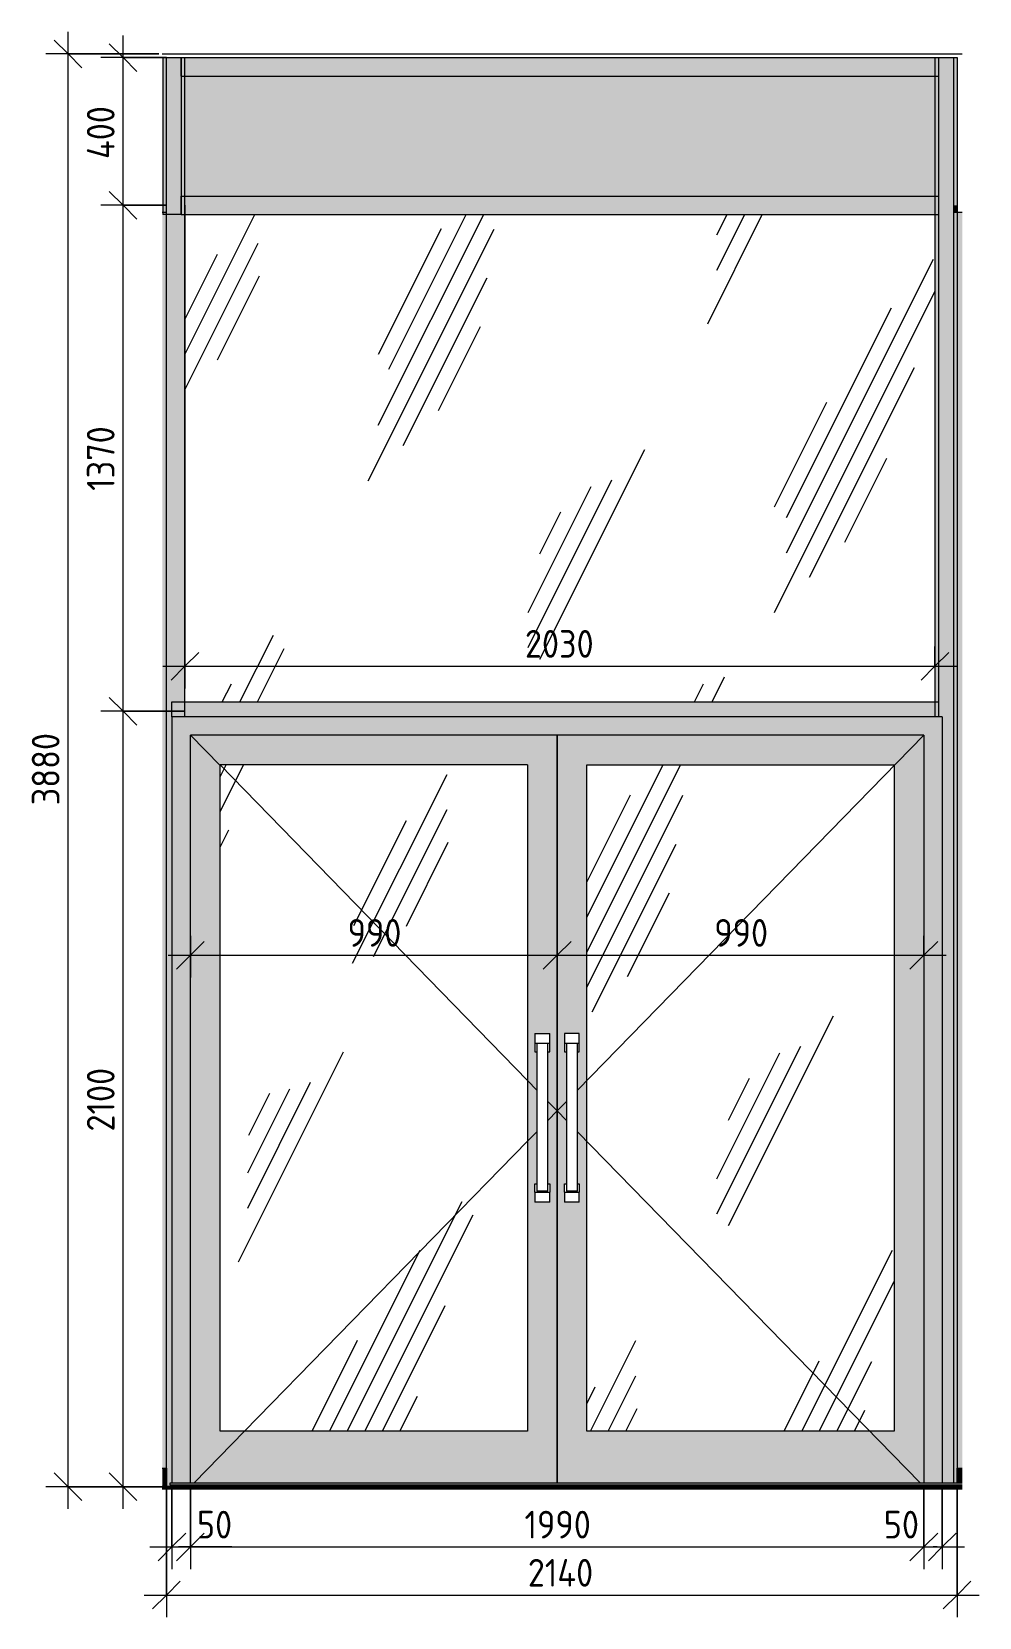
# Model space of a CAD drawing. Header units: millimetres. Extents: x 6259 to 26612, y 3838 to 8230.
# Drawn here: x 22181 to 24746, y 3846 to 8140 of the extents above; entities that cross this region are included whole.
import ezdxf

# ---------------------------------------------------------------- set-up
doc = ezdxf.new("R2010")
doc.units = ezdxf.units.MM
for name, color, linetype, lineweight in [('A-ANNO-DIMS', 7, 'Continuous', 9), ('A-ANNO-DIMS-50', 7, 'Continuous', 9), ('A-DETL', 7, 'Continuous', 9), ('A-DOOR', 7, 'Continuous', 9), ('A-FLOR', 7, 'Continuous', 9), ('A-GENM', 7, 'Continuous', 9), ('A-GLAZ-CURT', 7, 'Continuous', 9), ('A-GLAZ-CWMG', 7, 'Continuous', 9), ('A-WALL-PATT', 7, 'Continuous', 9), ('I-WALL', 7, 'Continuous', 9), ('Ограждение', 7, 'Continuous', 9), ('Поручни', 7, 'Continuous', 9)]:
    doc.layers.add(name, color=color, linetype=linetype, lineweight=lineweight)
doc.layers.add('A-DOOR-GLAZ', color=7, linetype='Continuous', lineweight=9, true_color=0x8080ff)
doc.layers.add('A-FLOR-FNSH-1', color=7, linetype='Continuous', lineweight=25, true_color=0x3c3c3c)
doc.styles.add('ISOCPEUR', font='isocpeur.ttf', dxfattribs={"width": 0.9, "height": 75})
doc.dimstyles.new('ISO-1_5', dxfattribs={"dimscale": 304.8, "dimtxt": 74.698588, "dimasz": 0.246063, "dimexe": 0.19685, "dimexo": 0, "dimgap": 0, "dimtad": 1, "dimdec": 0, "dimrnd": 10, "dimzin": 0, "dimdsep": 46, "dimtxsty": 'ISOCPEUR', "dimblk1": 'OBLIQUE', "dimblk2": 'OBLIQUE', "dimsah": 1, "dimcen": 0.09, "dimdle": 0.19685, "dimazin": 0, "dimtfac": 1, "dimtdec": 4, "dimtix": 1, "dimtmove": 0, "dimatfit": 3, "dimfxl": 1, "dimtvp": 1, "dimtolj": 1, "dimtzin": 0, "dimarcsym": 2})
doc.dimstyles.new('ISO-1_5_1', dxfattribs={"dimscale": 304.8, "dimtxt": 74.698588, "dimasz": 0.246063, "dimexe": 0.19685, "dimexo": 0, "dimgap": 0, "dimtad": 1, "dimdec": 0, "dimrnd": 10, "dimzin": 0, "dimdsep": 46, "dimtxsty": 'ISOCPEUR', "dimblk1": 'OBLIQUE', "dimblk2": 'OBLIQUE', "dimsah": 1, "dimcen": 0.09, "dimdle": 0.19685, "dimazin": 0, "dimtfac": 1, "dimtdec": 4, "dimtix": 1, "dimtmove": 1, "dimatfit": 3, "dimfxl": 1, "dimtvp": 1, "dimtolj": 1, "dimtzin": 0, "dimarcsym": 2})
pattern_1 = [(63.435, (-10302.5, 63.5), (-511.17, 1533.5), [635, -381, 635, -381, -807.8]), (63.435, (-10302.5, 63.5), (-511.17, 1533.5), [-2032, 254, -553.8]), (63.435, (-10334.3, 95.2), (-511.17, 1533.5), [508, -635, 381, -381, -934.8]), (63.435, (-10334.3, 95.2), (-511.17, 1533.5), [-1905, 444.5, -490.3]), (63.435, (-10334.3, 190.5), (-511.17, 1533.5), [381, -762, 254, -381, -1061.8]), (63.435, (-10334.3, 190.5), (-511.17, 1533.5), [-1778, 571.5, -490.3]), (63.435, (-10239, 95.2), (-511.17, 1533.5), [381, -762, 317.5, -12809.3]), (63.435, (-10143.8, 190.5), (-511.17, 1533.5), [190.5, -952.5, 127, -12999.8]), (63.435, (-10302.5, 349.2), (-511.17, 1533.5), [127, -952.5, 127, -508, -1125.3]), (63.435, (-10302.5, 349.2), (-511.17, 1533.5), [-1714.5, 317.5, -807.8]), (63.435, (-9731, 254), (-511.17, 1533.5), [635, -952.5, 762, -503]), (63.435, (-9731, 158.8), (-511.17, 1533.5), [889, -635, 952.5, -376]), (63.435, (-9667.5, 190.5), (-511.17, 1533.5), [1016, -508, 762, -553.8]), (63.435, (-9572.3, 285.8), (-511.17, 1533.5), [635, -889, 508, -807.8]), (63.435, (-9667.5, 476.2), (-511.17, 1533.5), [317.5, -1270, 381, -871.3]), (63.435, (-9477, 381), (-511.17, 1533.5), [254, -1270, 254, -1061.8])]

# ---------------------------------------------------------------- blocks, each defined once
blk = doc.blocks.new('Плинтус - Плинтус темный _ст_школа_-32862072-В-2_2 этаж')
at = {"layer": 'A-GENM'}
blk.add_hatch(color=256, dxfattribs=at).paths.add_polyline_path([(-10130, 4200), (-10130, 4250), (-10141.3, 4250), (-10141.3, 4200)])
for p, q in [((-10141.3, 4250), (-10130, 4250)), ((-10130, 4250), (-10130, 4200))]:
    blk.add_line(p, q, dxfattribs=at)
blk = doc.blocks.new('Плинтус - Плинтус темный _ст_школа_-32862088-В-2_2 этаж')
at = {"layer": 'A-GENM'}
h = blk.add_hatch(color=256, dxfattribs=at)
h.paths.add_polyline_path([(-7975.9, 4200), (-7975.9, 4204), (-7990, 4204), (-7990, 4200)])
h.paths.add_polyline_path([(-7990, 4210), (-7975.9, 4210), (-7975.9, 4250), (-7990, 4250)])
for p, q in [((-7990, 4250), (-7975.9, 4250)), ((-7990, 4210), (-7990, 4250)), ((-7990, 4200), (-7990, 4204))]:
    blk.add_line(p, q, dxfattribs=at)
blk = doc.blocks.new('Прямоугольный импост - Импост структурный с накладкой - 160мм Темный-31239214-В-2_2 этаж')
at = {"layer": 'A-GLAZ-CWMG'}
h = blk.add_hatch(color=256, dxfattribs=at)
h.paths.add_polyline_path([(-8000, 4200), (-8000, 4204), (-8030, 4204), (-8030, 4200)])
h.paths.add_polyline_path([(-8030, 4210), (-8000, 4210), (-8000, 6300), (-8050, 6300), (-8050, 6285), (-8030, 6285), (-8030, 4350)])
for p, q in [((-8050, 6300), (-8050, 6285)), ((-8000, 6300), (-8000, 4210)), ((-8000, 4204), (-8000, 4200))]:
    blk.add_line(p, q, dxfattribs=at)
blk = doc.blocks.new('Прямоугольный импост - Импост структурный с накладкой - 160мм Темный-32355137-В-2_2 этаж')
at = {"layer": 'A-GLAZ-CWMG'}
blk.add_hatch(color=256, dxfattribs=at).paths.add_polyline_path([(-10080, 7695), (-10080, 8020), (-10090, 8020), (-10090, 7695)])
for p, q in [((-10130, 8070), (-10080, 8070)), ((-10130, 7670), (-10130, 8070)), ((-10080, 7670), (-10080, 8070))]:
    blk.add_line(p, q, dxfattribs=at)
blk = doc.blocks.new('Дверь_Витражная_остекление_ - ДВН_ДАО_Главный вход_1800 в свету 5-32258809-В-2_2 этаж')
at = {"layer": 'A-DOOR'}
h = blk.add_hatch(color=256, dxfattribs=at)
h.paths.add_polyline_path([(-10065, 4200), (-10065, 4204), (-10115, 4204), (-10115, 4200), (-10080, 4200)])
h.paths.add_polyline_path([(-8050, 4200), (-8030, 4200), (-8030.1, 4204), (-8080, 4204), (-8080, 4200)])
h.paths.add_polyline_path([(-10065, 4210), (-10065, 6235), (-8080, 6235), (-8080, 4210), (-8030, 4210), (-8030, 6285), (-10115, 6285), (-10114.8, 4210), (-10080, 4210)])
h = blk.add_hatch(color=256, dxfattribs=at)
h.paths.add_polyline_path([(-10065, 4200), (-10018, 4200), (-10018, 4202), (-9072.5, 4202), (-9072.5, 4204), (-10065, 4204), (-10065, 4203.3)])
h.paths.add_polyline_path([(-10065, 4210), (-9072.5, 4210), (-9072.5, 6235), (-10065, 6235), (-10065, 5165.5)])
h.paths.add_polyline_path([(-9152.5, 4350), (-9985, 4350), (-9985, 6155), (-9152.5, 6155), (-9152.5, 4679.7)])
h.paths.add_polyline_path([(-9132.5, 4970), (-9132.5, 5020), (-9127.5, 5020), (-9127.5, 5377.5), (-9132.5, 5377.5), (-9132.5, 5427.5), (-9092.5, 5427.5), (-9092.5, 5377.5), (-9097.5, 5377.5), (-9097.5, 5020), (-9092.5, 5020), (-9092.5, 4970), (-9131.8, 4970)])
h = blk.add_hatch(color=256, dxfattribs=at)
h.paths.add_polyline_path([(-8080, 4200), (-8080, 4204), (-9072.5, 4204), (-9072.5, 4202), (-8118, 4202), (-8118, 4200)])
h.paths.add_polyline_path([(-8992.5, 4210), (-8080, 4210), (-8080, 6235), (-9072.5, 6235), (-9072.5, 4210), (-9011.7, 4210)])
h.paths.add_polyline_path([(-8246.6, 4350), (-8992.5, 4350), (-8992.5, 6155), (-8160, 6155), (-8160, 4350)])
h.paths.add_polyline_path([(-9022.5, 4970), (-9052.5, 4970), (-9052.5, 5020), (-9047.5, 5020), (-9047.5, 5377.5), (-9052.5, 5378), (-9052.5, 5427.5), (-9012.5, 5427.5), (-9012.5, 5377.5), (-9017.5, 5377.5), (-9017.5, 5020), (-9012.5, 5020), (-9012.5, 4970), (-9018.8, 4970)])
h = blk.add_hatch(dxfattribs=at)
h.set_pattern_fill('FP_6', color=256, style=0, pattern_type=2)
h.set_pattern_definition(pattern_1)
h.paths.add_polyline_path([(-9152.5, 4350), (-9152.5, 6155), (-9985, 6155), (-9985, 4350), (-9600, 4350)])
h = blk.add_hatch(dxfattribs=at)
h.set_pattern_fill('FP_6', color=256, style=0, pattern_type=2)
h.set_pattern_definition(pattern_1)
h.paths.add_polyline_path([(-8246.6, 4350), (-8160, 4350), (-8160, 6155), (-8992.5, 6155), (-8992.5, 4350), (-8517.2, 4350)])
for p, q in [((-10115, 6285), (-10115, 4210)), ((-8030, 6285), (-10115, 6285)), ((-8030, 6285), (-8030, 4210)), ((-10065, 4210), (-10065, 6235)), ((-9072.5, 6235), (-10065, 6235)), ((-10065, 6235), (-9985, 6153)), ((-9072.5, 6235), (-9072.5, 4210)), ((-8080, 6235), (-9072.5, 6235)), ((-9072.5, 4210), (-9072.5, 6235)), ((-8080, 6235), (-9017.5, 5273.9)), ((-8080, 6235), (-8080, 4210)), ((-8992.5, 4350), (-8992.5, 6155)), ((-8992.5, 6155), (-8160, 6155)), ((-8160, 6155), (-8160, 4350)), ((-9132.5, 5427.5), (-9132.5, 5400)), ((-9132.5, 5427.5), (-9092.5, 5427.5)), ((-9092.5, 5400), (-9092.5, 5427.5)), ((-9052.5, 5427.5), (-9052.5, 5400)), ((-9012.5, 5427.5), (-9052.5, 5427.5)), ((-9012.5, 5400), (-9012.5, 5427.5)), ((-9092.5, 5400), (-9132.5, 5400)), ((-9132.5, 5400), (-9132.5, 5377.5)), ((-9132.5, 5377.5), (-9127.5, 5377.5)), ((-9127.5, 5400), (-9127.5, 5000)), ((-9097.5, 5000), (-9097.5, 5400)), ((-9097.5, 5377.5), (-9092.5, 5377.5)), ((-9092.5, 5377.5), (-9092.5, 5400)), ((-9012.5, 5400), (-9052.5, 5400)), ((-9052.5, 5400), (-9052.5, 5377.5)), ((-9052.5, 5377.5), (-9047.5, 5377.5)), ((-9047.5, 5400), (-9047.5, 5000)), ((-9017.5, 5000), (-9017.5, 5400)), ((-9017.5, 5377.5), (-9012.5, 5377.5)), ((-9012.5, 5377.5), (-9012.5, 5400)), ((-9152.5, 5299.5), (-9127.5, 5273.9)), ((-9097.5, 5243.1), (-9072.5, 5217.5)), ((-9047.5, 5243.1), (-9072.5, 5217.5)), ((-9072.5, 5217.5), (-9097.5, 5191.9)), ((-9072.5, 5217.5), (-9047.5, 5191.9)), ((-9127.5, 5161.1), (-9152.5, 5135.5)), ((-9017.5, 5161.1), (-8089.8, 4210)), ((-9132.5, 4997.5), (-9132.5, 5020)), ((-9132.5, 5020), (-9127.5, 5020)), ((-9132.5, 4997.5), (-9132.5, 4970)), ((-9132.5, 4997.5), (-9092.5, 4997.5)), ((-9097.5, 5000), (-9127.5, 5000)), ((-9097.5, 5020), (-9092.5, 5020)), ((-9092.5, 5020), (-9092.5, 4997.5)), ((-9092.5, 4970), (-9092.5, 4997.5)), ((-9052.5, 4997.5), (-9052.5, 5020)), ((-9052.5, 5020), (-9047.5, 5020)), ((-9052.5, 4997.5), (-9052.5, 4970)), ((-9052.5, 4997.5), (-9012.5, 4997.5)), ((-9017.5, 5000), (-9047.5, 5000)), ((-9017.5, 5020), (-9012.5, 5020)), ((-9012.5, 5020), (-9012.5, 4997.5)), ((-9012.5, 4970), (-9012.5, 4997.5)), ((-9092.5, 4970), (-9132.5, 4970)), ((-9012.5, 4970), (-9052.5, 4970)), ((-9918.7, 4350), (-10055.2, 4210)), ((-8160, 4350), (-8992.5, 4350)), ((-10115, 4204), (-10115, 4200)), ((-10065, 4200), (-10065, 4204)), ((-10061.1, 4204), (-10065, 4200)), ((-9072.5, 4204), (-9072.5, 4202)), ((-9072.5, 4202), (-9072.5, 4204)), ((-8083.9, 4204), (-8080, 4200)), ((-8080, 4204), (-8080, 4200)), ((-8030, 4204), (-8030, 4200))]:
    blk.add_line(p, q, dxfattribs=at)
at = {"layer": 'A-DOOR-GLAZ'}
for p, q in [((-9152.5, 6155), (-9985, 6155)), ((-9985, 4350), (-9985, 6155)), ((-9152.5, 6155), (-9152.5, 4350)), ((-9152.5, 4350), (-9985, 4350))]:
    blk.add_line(p, q, dxfattribs=at)
blk = doc.blocks.new('Прямоугольный импост - Импост структурный с накладкой - 160мм Темный-32424191-В-2_2 этаж')
at = {"layer": 'A-GLAZ-CWMG'}
blk.add_hatch(color=256, dxfattribs=at).paths.add_polyline_path([(-8517.2, 8020), (-8040, 8020), (-8040, 8070), (-10090, 8070), (-10090, 8020), (-9058.6, 8020)])
for p, q in [((-10090, 8020), (-10090, 8070)), ((-10090, 8070), (-8040, 8070)), ((-8040, 8070), (-8040, 8020)), ((-10090, 8020), (-8040, 8020))]:
    blk.add_line(p, q, dxfattribs=at)
blk = doc.blocks.new('Прямоугольный импост - Импост структурный с накладкой - 160мм Темный-31915521-В-2_2 этаж')
at = {"layer": 'A-GLAZ-CWMG'}
for p, q in [((-8040, 6300), (-8040, 6285)), ((-7990, 6300), (-7990, 4250))]:
    blk.add_line(p, q, dxfattribs=at)
blk = doc.blocks.new('Системная панель - Стекло - 40мм-32469396-В-2_2 этаж')
at = {"layer": 'A-GLAZ-CURT'}
h = blk.add_hatch(dxfattribs=at)
h.set_pattern_fill('FP_6', color=256, style=0, pattern_type=2)
h.set_pattern_definition(pattern_1)
h.paths.add_polyline_path([(-8050, 6325), (-8050, 7645), (-10080, 7645), (-10080, 6325), (-9058.6, 6325)])
blk = doc.blocks.new('Прямоугольный импост - Импост структурный с накладкой - 160мм Темный-32469397-В-2_2 этаж')
at = {"layer": 'A-GLAZ-CWMG'}
blk.add_hatch(color=256, dxfattribs=at).paths.add_polyline_path([(-8040, 6300), (-8000, 6300), (-8000, 7670), (-8040, 7670), (-8040, 7645), (-8050, 7645), (-8050, 6325), (-8040, 6325), (-8040, 6315)])
for p, q in [((-8050, 7670), (-8050, 6300)), ((-8000, 7670), (-8000, 6300))]:
    blk.add_line(p, q, dxfattribs=at)
blk = doc.blocks.new('Прямоугольный импост - Импост структурный с накладкой - 160мм Темный-31239248-В-2_2 этаж')
at = {"layer": 'A-GLAZ-CWMG'}
blk.add_hatch(color=256, dxfattribs=at).paths.add_polyline_path([(-10130, 4200), (-10115, 4200), (-10115, 4204), (-10120, 4204), (-10120, 4210), (-10115, 4210), (-10115, 6285), (-10080, 6285), (-10080, 6300), (-10130, 6300), (-10130, 4204)])
for p, q in [((-10130, 4250), (-10130, 6300)), ((-10080, 6285), (-10080, 6300))]:
    blk.add_line(p, q, dxfattribs=at)
blk = doc.blocks.new('Прямоугольный импост - Импост структурный с накладкой - 160мм Темный-32258447-В-2_2 этаж')
at = {"layer": 'A-GLAZ-CWMG'}
blk.add_hatch(color=256, dxfattribs=at).paths.add_polyline_path([(-10080, 6285), (-8050, 6285), (-8050, 6300), (-8040, 6300), (-8040, 6325), (-10115, 6325), (-10115, 6300), (-10080, 6300)])
for p, q in [((-10115, 6285), (-10115, 6325)), ((-10115, 6325), (-8040, 6325)), ((-8040, 6325), (-8040, 6285))]:
    blk.add_line(p, q, dxfattribs=at)
blk = doc.blocks.new('Прямоугольный импост - Импост структурный с накладкой - 160мм Темный-32469394-В-2_2 этаж')
at = {"layer": 'A-GLAZ-CWMG'}
blk.add_hatch(color=256, dxfattribs=at).paths.add_polyline_path([(-7990, 7650), (-7990, 7670), (-8000, 7670), (-8000, 7650), (-7991.3, 7650)])
for p, q in [((-8040, 7670), (-8040, 6300)), ((-7990, 7670), (-7990, 6300))]:
    blk.add_line(p, q, dxfattribs=at)
blk = doc.blocks.new('Системная панель - Сэндвич - 40мм-32469398-В-2_2 этаж')
at = {"layer": 'A-GLAZ-CURT'}
blk.add_hatch(color=256, dxfattribs=at).paths.add_polyline_path([(-9600, 7695), (-8050, 7695), (-8050, 8020), (-10080, 8020), (-10080, 7695)])
blk = doc.blocks.new('Прямоугольный импост - Импост структурный с накладкой - 160мм Темный-32469399-В-2_2 этаж')
at = {"layer": 'A-GLAZ-CWMG'}
blk.add_hatch(color=256, dxfattribs=at).paths.add_polyline_path([(-8000, 7670), (-8000, 8070), (-8040, 8070), (-8040, 8020), (-8050, 8020), (-8050, 7695), (-8040, 7695), (-8040, 7670), (-8030, 7670)])
for p, q in [((-8050, 8070), (-8000, 8070)), ((-8050, 8070), (-8050, 7670)), ((-8000, 8070), (-8000, 7670))]:
    blk.add_line(p, q, dxfattribs=at)
blk = doc.blocks.new('Прямоугольный импост - Импост структурный с накладкой - 160мм Темный-32469400-В-2_2 этаж')
at = {"layer": 'A-GLAZ-CWMG'}
blk.add_hatch(color=256, dxfattribs=at).paths.add_polyline_path([(-10115, 6300), (-10115, 6325), (-10080, 6325), (-10080, 7645), (-10090, 7645), (-10090, 7670), (-10130, 7670), (-10130, 6300)])
for p, q in [((-10130, 6300), (-10130, 7670)), ((-10080, 6300), (-10080, 7670))]:
    blk.add_line(p, q, dxfattribs=at)
blk = doc.blocks.new('Прямоугольный импост - Импост структурный с накладкой - 160мм Темный-32424194-В-2_2 этаж')
at = {"layer": 'A-GLAZ-CWMG'}
blk.add_hatch(color=256, dxfattribs=at).paths.add_polyline_path([(-10090, 7645), (-8040, 7645), (-8040, 7695), (-10090, 7695), (-10090, 7655)])
for p, q in [((-10090, 7645), (-10090, 7695)), ((-10090, 7695), (-8040, 7695)), ((-8040, 7695), (-8040, 7645)), ((-10090, 7645), (-8040, 7645))]:
    blk.add_line(p, q, dxfattribs=at)
blk = doc.blocks.new('Прямоугольный импост - Импост структурный с накладкой - 160мм-32469395-В-2_2 этаж')
at = {"layer": 'A-GLAZ-CWMG'}
blk.add_hatch(color=256, dxfattribs=at).paths.add_polyline_path([(-10130, 7650), (-10130, 7670), (-10090, 7670), (-10090, 8070), (-10140, 8070), (-10140, 7650)])
for p, q in [((-10140, 8070), (-10090, 8070)), ((-10140, 8070), (-10140, 7645)), ((-10090, 8070), (-10090, 7645)), ((-10090, 7645), (-10140, 7645))]:
    blk.add_line(p, q, dxfattribs=at)
blk = doc.blocks.new('Прямоугольный импост - Импост структурный с накладкой - 160мм Темный-32352605-В-2_2 этаж')
at = {"layer": 'A-GLAZ-CWMG'}
blk.add_hatch(color=256, dxfattribs=at).paths.add_polyline_path([(-8000, 7670), (-7990, 7670), (-7990, 8070), (-8000, 8070), (-8000, 7685)])
for p, q in [((-8040, 8070), (-7990, 8070)), ((-8040, 8070), (-8040, 7670)), ((-7990, 8070), (-7990, 7670))]:
    blk.add_line(p, q, dxfattribs=at)
blk = doc.blocks.new('Ограждение - Ограждение-32973493-В-2_2 этаж')
at = {"layer": 'Ограждение'}
blk.add_hatch(color=256, dxfattribs=at).paths.add_polyline_path([(-10120, 4204), (-7975.9, 4204), (-7975.9, 4210), (-10120, 4210)])
at = {"layer": 'Поручни'}
for p, q in [((-10120, 4204), (-10120, 4210)), ((-10120, 4210), (-7975.9, 4210)), ((-7975.9, 4204), (-10120, 4204))]:
    blk.add_line(p, q, dxfattribs=at)
blk = doc.blocks.new('Ограждение - Ограждение-32988484-В-2_2 этаж')
at = {"layer": 'Поручни'}
for p, q in [((-10120, 4204), (-10120, 4210)), ((-10120, 4210), (-7975.9, 4210)), ((-7975.9, 4204), (-10120, 4204))]:
    blk.add_line(p, q, dxfattribs=at)
blk = doc.blocks.new('DIMBLOCK74-В-2_2 этаж')
at = {"layer": 'A-ANNO-DIMS-50'}
for p, q in [((22546, 4200), (22546, 3846.3)), ((22546, 3906.3), (22546, 4200)), ((24686, 4200), (24686, 3846.3)), ((24686, 3906.3), (24686, 4200)), ((22486, 3906.3), (24746, 3906.3))]:
    blk.add_line(p, q, dxfattribs=at)
at = {"layer": 'A-ANNO-DIMS-50', "lineweight": 20}
for p, q in [((22546, 3906.3), (22583.5, 3943.8)), ((24686, 3906.3), (24723.5, 3943.8)), ((22546, 3906.3), (22508.5, 3868.8)), ((24686, 3906.3), (24648.5, 3868.8))]:
    blk.add_line(p, q, dxfattribs=at)
at = {"layer": 'A-ANNO-DIMS-50', "color": 0, "insert": (23524.1, 4004.3), "char_height": 75, "width": 220.648, "attachment_point": 1, "line_spacing_factor": 1.149209, "style": 'ISOCPEUR'}
blk.add_mtext('2140', dxfattribs=at)
blk = doc.blocks.new('_Oblique')
at = {"color": 0, "linetype": 'ByBlock', "lineweight": -2}
blk.add_line((-0.5, -0.5), (0.5, 0.5), dxfattribs=at)
blk = doc.blocks.new('DIMBLOCK75-В-2_2 этаж')
at = {"layer": 'A-ANNO-DIMS-50', "lineweight": 20}
for p, q in [((22428.6, 6300), (22391.1, 6337.5)), ((22428.6, 6300), (22466.1, 6262.5)), ((22428.6, 4200), (22391.1, 4237.5)), ((22428.6, 4200), (22466.1, 4162.5))]:
    blk.add_line(p, q, dxfattribs=at)
at = {"layer": 'A-ANNO-DIMS-50'}
for p, q in [((22596, 6300), (22368.6, 6300)), ((22428.6, 4140), (22428.6, 6300)), ((22428.6, 6300), (22596, 6300)), ((22546, 4200), (22368.6, 4200)), ((22428.6, 4200), (22546, 4200))]:
    blk.add_line(p, q, dxfattribs=at)
at = {"layer": 'A-ANNO-DIMS-50', "color": 0, "insert": (22330.6, 5161.7), "char_height": 75, "width": 212.029, "attachment_point": 1, "rotation": 90, "line_spacing_factor": 1.149209, "style": 'ISOCPEUR'}
blk.add_mtext('2100', dxfattribs=at)
blk = doc.blocks.new('DIMBLOCK76-В-2_2 этаж')
at = {"layer": 'A-ANNO-DIMS-50', "lineweight": 20}
for p, q in [((22428.6, 7670), (22391.1, 7707.5)), ((22428.6, 7670), (22466.1, 7632.5)), ((22428.6, 6300), (22391.1, 6337.5)), ((22428.6, 6300), (22466.1, 6262.5))]:
    blk.add_line(p, q, dxfattribs=at)
at = {"layer": 'A-ANNO-DIMS-50'}
for p, q in [((22546, 7670), (22368.6, 7670)), ((22428.6, 6300), (22428.6, 7670)), ((22428.6, 7670), (22546, 7670)), ((22596, 6300), (22368.6, 6300)), ((22428.6, 6300), (22596, 6300))]:
    blk.add_line(p, q, dxfattribs=at)
at = {"layer": 'A-ANNO-DIMS-50', "color": 0, "insert": (22330.6, 6896.7), "char_height": 75, "width": 212.029, "attachment_point": 1, "rotation": 90, "line_spacing_factor": 1.149209, "style": 'ISOCPEUR'}
blk.add_mtext('1370', dxfattribs=at)
blk = doc.blocks.new('DIMBLOCK77-В-2_2 этаж')
at = {"layer": 'A-ANNO-DIMS-50'}
for p, q in [((22428.6, 7670), (22428.6, 8130)), ((22546, 8070), (22368.6, 8070)), ((22428.6, 8070), (22546, 8070)), ((22546, 7670), (22368.6, 7670)), ((22428.6, 7670), (22546, 7670))]:
    blk.add_line(p, q, dxfattribs=at)
at = {"layer": 'A-ANNO-DIMS-50', "lineweight": 20}
for p, q in [((22428.6, 8070), (22391.1, 8107.5)), ((22428.6, 8070), (22466.1, 8032.5)), ((22428.6, 7670), (22391.1, 7707.5)), ((22428.6, 7670), (22466.1, 7632.5))]:
    blk.add_line(p, q, dxfattribs=at)
at = {"layer": 'A-ANNO-DIMS-50', "color": 0, "insert": (22330.6, 7795.3), "char_height": 75, "width": 179.277, "attachment_point": 1, "rotation": 90, "line_spacing_factor": 1.149209, "style": 'ISOCPEUR'}
blk.add_mtext('400', dxfattribs=at)
blk = doc.blocks.new('DIMBLOCK78-В-2_2 этаж')
at = {"layer": 'A-ANNO-DIMS-50'}
for p, q in [((22611, 5692.1), (22611, 5579.1)), ((22611, 5639.1), (22611, 5692.1)), ((23603.5, 5692.1), (23603.5, 5579.1)), ((23603.5, 5639.1), (23603.5, 5692.1)), ((22551, 5639.1), (23603.5, 5639.1))]:
    blk.add_line(p, q, dxfattribs=at)
at = {"layer": 'A-ANNO-DIMS-50', "lineweight": 20}
for p, q in [((22611, 5639.1), (22648.5, 5676.6)), ((23603.5, 5639.1), (23641, 5676.6)), ((22611, 5639.1), (22573.5, 5601.6)), ((23603.5, 5639.1), (23566, 5601.6))]:
    blk.add_line(p, q, dxfattribs=at)
at = {"layer": 'A-ANNO-DIMS-50', "color": 0, "insert": (23036.2, 5737.1), "char_height": 75, "width": 170.658, "attachment_point": 1, "line_spacing_factor": 1.149209, "style": 'ISOCPEUR'}
blk.add_mtext('990', dxfattribs=at)
blk = doc.blocks.new('DIMBLOCK79-В-2_2 этаж')
at = {"layer": 'A-ANNO-DIMS-50'}
for p, q in [((23603.5, 5692.1), (23603.5, 5579.1)), ((23603.5, 5639.1), (23603.5, 5692.1)), ((24596, 5692.1), (24596, 5579.1)), ((24596, 5639.1), (24596, 5692.1)), ((23603.5, 5639.1), (24656, 5639.1))]:
    blk.add_line(p, q, dxfattribs=at)
at = {"layer": 'A-ANNO-DIMS-50', "lineweight": 20}
for p, q in [((23603.5, 5639.1), (23641, 5676.6)), ((24596, 5639.1), (24633.5, 5676.6)), ((23603.5, 5639.1), (23566, 5601.6)), ((24596, 5639.1), (24558.5, 5601.6))]:
    blk.add_line(p, q, dxfattribs=at)
at = {"layer": 'A-ANNO-DIMS-50', "color": 0, "insert": (24028.7, 5737.1), "char_height": 75, "width": 170.658, "attachment_point": 1, "line_spacing_factor": 1.149209, "style": 'ISOCPEUR'}
blk.add_mtext('990', dxfattribs=at)
blk = doc.blocks.new('DIMBLOCK80-В-2_2 этаж')
at = {"layer": 'A-ANNO-DIMS-50'}
for p, q in [((22596, 7670), (22596, 6361.8)), ((22596, 6421.8), (22596, 7670)), ((24626, 6474.8), (24626, 6361.8)), ((24626, 6421.8), (24626, 6474.8)), ((22536, 6421.8), (24686, 6421.8))]:
    blk.add_line(p, q, dxfattribs=at)
at = {"layer": 'A-ANNO-DIMS-50', "lineweight": 20}
for p, q in [((22596, 6421.8), (22633.5, 6459.3)), ((24626, 6421.8), (24663.5, 6459.3)), ((22596, 6421.8), (22558.5, 6384.3)), ((24626, 6421.8), (24588.5, 6384.3))]:
    blk.add_line(p, q, dxfattribs=at)
at = {"layer": 'A-ANNO-DIMS-50', "color": 0, "insert": (23516.2, 6519.8), "char_height": 75, "width": 227.543, "attachment_point": 1, "line_spacing_factor": 1.149209, "style": 'ISOCPEUR'}
blk.add_mtext('2030', dxfattribs=at)
blk = doc.blocks.new('DIMBLOCK81-В-2_2 этаж')
at = {"layer": 'A-ANNO-DIMS-50', "lineweight": 20}
for p, q in [((22279.6, 8080), (22242.1, 8117.5)), ((22279.6, 8080), (22317.1, 8042.5)), ((22279.6, 4200), (22242.1, 4237.5)), ((22279.6, 4200), (22317.1, 4162.5))]:
    blk.add_line(p, q, dxfattribs=at)
at = {"layer": 'A-ANNO-DIMS-50'}
for p, q in [((22279.6, 4140), (22279.6, 8140)), ((22525.2, 8080), (22219.6, 8080)), ((22279.6, 8080), (22525.2, 8080)), ((22546, 4200), (22219.6, 4200)), ((22279.6, 4200), (22546, 4200))]:
    blk.add_line(p, q, dxfattribs=at)
at = {"layer": 'A-ANNO-DIMS-50', "color": 0, "insert": (22181.6, 6045.2), "char_height": 75, "width": 227.543, "attachment_point": 1, "rotation": 90, "line_spacing_factor": 1.149209, "style": 'ISOCPEUR'}
blk.add_mtext('3880', dxfattribs=at)
blk = doc.blocks.new('DIMBLOCK82-В-2_2 этаж')
at = {"layer": 'A-ANNO-DIMS-50'}
for p, q in [((22561, 4200), (22561, 3976.7)), ((22561, 4036.7), (22561, 4200)), ((22611, 4200), (22611, 3976.7)), ((22611, 4036.7), (22611, 4200)), ((22501, 4036.7), (22611, 4036.7)), ((22578.4, 4036.7), (22586, 4036.7)), ((22723.2, 4036.7), (22578.4, 4036.7))]:
    blk.add_line(p, q, dxfattribs=at)
at = {"layer": 'A-ANNO-DIMS-50', "lineweight": 20}
for p, q in [((22561, 4036.7), (22523.5, 3999.2)), ((22561, 4036.7), (22598.5, 4074.2)), ((22611, 4036.7), (22573.5, 3999.2)), ((22611, 4036.7), (22648.5, 4074.2))]:
    blk.add_line(p, q, dxfattribs=at)
at = {"layer": 'A-ANNO-DIMS-50', "color": 0, "insert": (22628.4, 4134.7), "char_height": 75, "width": 113.772, "attachment_point": 1, "line_spacing_factor": 1.149209, "style": 'ISOCPEUR'}
blk.add_mtext('50', dxfattribs=at)
blk = doc.blocks.new('DIMBLOCK83-В-2_2 этаж')
at = {"layer": 'A-ANNO-DIMS-50'}
for p, q in [((22611, 4200), (22611, 3976.7)), ((22611, 4036.7), (22611, 4200)), ((24596, 4200), (24596, 3976.7)), ((24596, 4036.7), (24596, 4200)), ((22611, 4036.7), (24596, 4036.7))]:
    blk.add_line(p, q, dxfattribs=at)
at = {"layer": 'A-ANNO-DIMS-50', "lineweight": 20}
for p, q in [((22611, 4036.7), (22573.5, 3999.2)), ((22611, 4036.7), (22648.5, 4074.2)), ((24596, 4036.7), (24558.5, 3999.2)), ((24596, 4036.7), (24633.5, 4074.2))]:
    blk.add_line(p, q, dxfattribs=at)
at = {"layer": 'A-ANNO-DIMS-50', "color": 0, "insert": (23515.2, 4134.7), "char_height": 75, "width": 212.029, "attachment_point": 1, "line_spacing_factor": 1.149209, "style": 'ISOCPEUR'}
blk.add_mtext('1990', dxfattribs=at)
blk = doc.blocks.new('DIMBLOCK84-В-2_2 этаж')
at = {"layer": 'A-ANNO-DIMS-50'}
for p, q in [((24596, 4200), (24596, 3976.7)), ((24596, 4036.7), (24596, 4200)), ((24646, 4200), (24646, 3976.7)), ((24646, 4036.7), (24646, 4200)), ((24487.5, 4036.7), (24632.3, 4036.7)), ((24596, 4036.7), (24706, 4036.7)), ((24632.3, 4036.7), (24621, 4036.7))]:
    blk.add_line(p, q, dxfattribs=at)
at = {"layer": 'A-ANNO-DIMS-50', "lineweight": 20}
for p, q in [((24596, 4036.7), (24558.5, 3999.2)), ((24596, 4036.7), (24633.5, 4074.2)), ((24646, 4036.7), (24608.5, 3999.2)), ((24646, 4036.7), (24683.5, 4074.2))]:
    blk.add_line(p, q, dxfattribs=at)
at = {"layer": 'A-ANNO-DIMS-50', "color": 0, "insert": (24487.5, 4134.7), "char_height": 75, "width": 113.772, "attachment_point": 1, "line_spacing_factor": 1.149209, "style": 'ISOCPEUR'}
blk.add_mtext('50', dxfattribs=at)

msp = doc.modelspace()

# ---------------------------------------------------------------- hatches: boundary and pattern name
at = {"layer": 'A-FLOR'}
for points in [[(23635.6, 4200), (23635.6, 4202), (22658, 4202), (22658, 4200), (23617.4, 4200)], [(24129.6, 4200), (24558, 4200), (24558, 4202), (23635.6, 4202), (23635.6, 4200), (24033.1, 4200)]]:
    msp.add_hatch(color=256, dxfattribs=at).paths.add_polyline_path(points)
at = {"layer": 'A-WALL-PATT'}
h = msp.add_hatch(color=256, dxfattribs=at)
h.paths.add_polyline_path([(24686, 4200), (24686, 4204), (24676, 4204), (24676, 4200)])
h.paths.add_polyline_path([(24686, 4210), (24686, 4250), (24700.1, 4250), (24700.1, 7650), (24676, 7650), (24676, 4210)])
h.paths.add_polyline_path([(22534.7, 4250), (22546, 4250), (22546, 7650), (22534.7, 7650), (22534.7, 5165.5)])

# ---------------------------------------------------------------- linework, layer by layer
at = {"layer": 'A-DETL'}
for p, q in [((23523.5, 5300), (22691, 6155)), ((23523.5, 5135.5), (22757.3, 4350))]:
    msp.add_line(p, q, dxfattribs=at)
at = {"layer": 'A-FLOR'}
for p, q in [((22534.7, 8080), (24700.1, 8080)), ((22658, 4202), (24558, 4202)), ((22658, 4200), (22658, 4202)), ((23635.6, 4200), (23635.6, 4202)), ((24558, 4202), (24558, 4200))]:
    msp.add_line(p, q, dxfattribs=at)
at = {"layer": 'A-FLOR-FNSH-1'}
for p, q in [((24700.1, 4200), (22534.7, 4200)), ((22534.7, 4195), (24700.1, 4195))]:
    msp.add_line(p, q, dxfattribs=at)
at = {"layer": 'I-WALL'}
for p, q in [((22546, 7650), (22534.7, 7650)), ((22546, 4250), (22546, 7650)), ((24700.1, 7650), (24676, 7650)), ((24676, 7650), (24676, 4210)), ((24676, 4204), (24676, 4200))]:
    msp.add_line(p, q, dxfattribs=at)

# ---------------------------------------------------------------- block references
at = {"layer": 'A-DOOR'}
msp.add_blockref('Дверь_Витражная_остекление_ - ДВН_ДАО_Главный вход_1800 в свету 5-32258809-В-2_2 этаж', (32676, 0), dxfattribs=at)
at = {"layer": 'A-GENM'}
for name in ['Плинтус - Плинтус темный _ст_школа_-32862072-В-2_2 этаж', 'Плинтус - Плинтус темный _ст_школа_-32862088-В-2_2 этаж']:
    msp.add_blockref(name, (32676, 0), dxfattribs=at)
at = {"layer": 'A-GLAZ-CURT'}
for name in ['Системная панель - Сэндвич - 40мм-32469398-В-2_2 этаж', 'Системная панель - Стекло - 40мм-32469396-В-2_2 этаж']:
    msp.add_blockref(name, (32676, 0), dxfattribs=at)
at = {"layer": 'A-GLAZ-CWMG'}
for name in ['Прямоугольный импост - Импост структурный с накладкой - 160мм-32469395-В-2_2 этаж', 'Прямоугольный импост - Импост структурный с накладкой - 160мм Темный-32355137-В-2_2 этаж', 'Прямоугольный импост - Импост структурный с накладкой - 160мм Темный-32424191-В-2_2 этаж', 'Прямоугольный импост - Импост структурный с накладкой - 160мм Темный-32469399-В-2_2 этаж', 'Прямоугольный импост - Импост структурный с накладкой - 160мм Темный-32352605-В-2_2 этаж', 'Прямоугольный импост - Импост структурный с накладкой - 160мм Темный-32424194-В-2_2 этаж', 'Прямоугольный импост - Импост структурный с накладкой - 160мм Темный-32469400-В-2_2 этаж', 'Прямоугольный импост - Импост структурный с накладкой - 160мм Темный-32469397-В-2_2 этаж', 'Прямоугольный импост - Импост структурный с накладкой - 160мм Темный-32469394-В-2_2 этаж', 'Прямоугольный импост - Импост структурный с накладкой - 160мм Темный-32258447-В-2_2 этаж', 'Прямоугольный импост - Импост структурный с накладкой - 160мм Темный-31239248-В-2_2 этаж', 'Прямоугольный импост - Импост структурный с накладкой - 160мм Темный-31239214-В-2_2 этаж', 'Прямоугольный импост - Импост структурный с накладкой - 160мм Темный-31915521-В-2_2 этаж']:
    msp.add_blockref(name, (32676, 0), dxfattribs=at)
at = {"layer": 'Поручни'}
for name in ['Ограждение - Ограждение-32973493-В-2_2 этаж', 'Ограждение - Ограждение-32988484-В-2_2 этаж']:
    msp.add_blockref(name, (32676, 0), dxfattribs=at)

# ---------------------------------------------------------------- dimensions: what is measured, and where the dimension line sits
at = {"layer": 'A-ANNO-DIMS'}
for base, p1, p2, override, picture, middle in [((22279.6, 8080), (22546, 4200), (22525.2, 8080), {"dimpost": '<>', "dimfxl": 3880.055944}, 'DIMBLOCK81-В-2_2 этаж', (22242.1, 6140)), ((22428.6, 8070), (22546, 7670), (22546, 8070), {"dimpost": '<>', "dimfxl": 400}, 'DIMBLOCK77-В-2_2 этаж', (22391.1, 7870)), ((22428.6, 7670), (22596, 6300), (22546, 7670), {"dimpost": '<>', "dimfxl": 1370.912105}, 'DIMBLOCK76-В-2_2 этаж', (22391.1, 6985)), ((22428.6, 6300), (22546, 4200), (22596, 6300), {"dimpost": '<>', "dimfxl": 2100.595154}, 'DIMBLOCK75-В-2_2 этаж', (22391.1, 5250))]:
    dim = msp.add_linear_dim(base=base, p1=p1, p2=p2, angle=90, dimstyle='ISO-1_5', override=override, dxfattribs=at)
    dim.commit()
    dim.dimension.update_dxf_attribs({"geometry": picture, "text_midpoint": middle})
for base, p1, p2, override, picture, middle in [((24626, 6421.8), (22596, 7670), (24626, 6474.8), {"dimpost": '<>', "dimfxl": 2355.702285}, 'DIMBLOCK80-В-2_2 этаж', (23611, 6459.3)), ((23603.523247, 5639.1082398), (22611.023247, 5692.1412484), (23603.523247, 5692.1412484), {"dimpost": '<>', "dimfxl": 992.5}, 'DIMBLOCK78-В-2_2 этаж', (23107.273247, 5676.6082398)), ((24596.023247, 5639.1082398), (23603.523247, 5692.1412484), (24596.023247, 5692.1412484), {"dimpost": '<>', "dimfxl": 992.5}, 'DIMBLOCK79-В-2_2 этаж', (24099.773247, 5676.6082398)), ((24686, 3906.3), (22546, 4200), (24686, 4200), {"dimpost": '<>', "dimfxl": 2140}, 'DIMBLOCK74-В-2_2 этаж', (23616, 3943.8)), ((24596, 4036.7), (22611, 4200), (24596, 4200), {"dimpost": '<>', "dimfxl": 1985}, 'DIMBLOCK83-В-2_2 этаж', (23603.5, 4074.2))]:
    dim = msp.add_linear_dim(base=base, p1=p1, p2=p2, dimstyle='ISO-1_5', override=override, dxfattribs=at)
    dim.commit()
    dim.dimension.update_dxf_attribs({"geometry": picture, "text_midpoint": middle})
for base, p1, p2, picture, middle in [((22611, 4036.7), (22561, 4200), (22611, 4200), 'DIMBLOCK82-В-2_2 этаж', (22685.3, 4084.7)), ((24646, 4036.7), (24596, 4200), (24646, 4200), 'DIMBLOCK84-В-2_2 этаж', (24544.4, 4084.7))]:
    dim = msp.add_linear_dim(base=base, p1=p1, p2=p2, dimstyle='ISO-1_5_1', override={"dimpost": '<>', "dimfxl": 50}, dxfattribs=at)
    dim.commit()
    dim.dimension.update_dxf_attribs({"geometry": picture, "text_midpoint": middle, "dimtype": 160})

doc.saveas('drawing.dxf')
